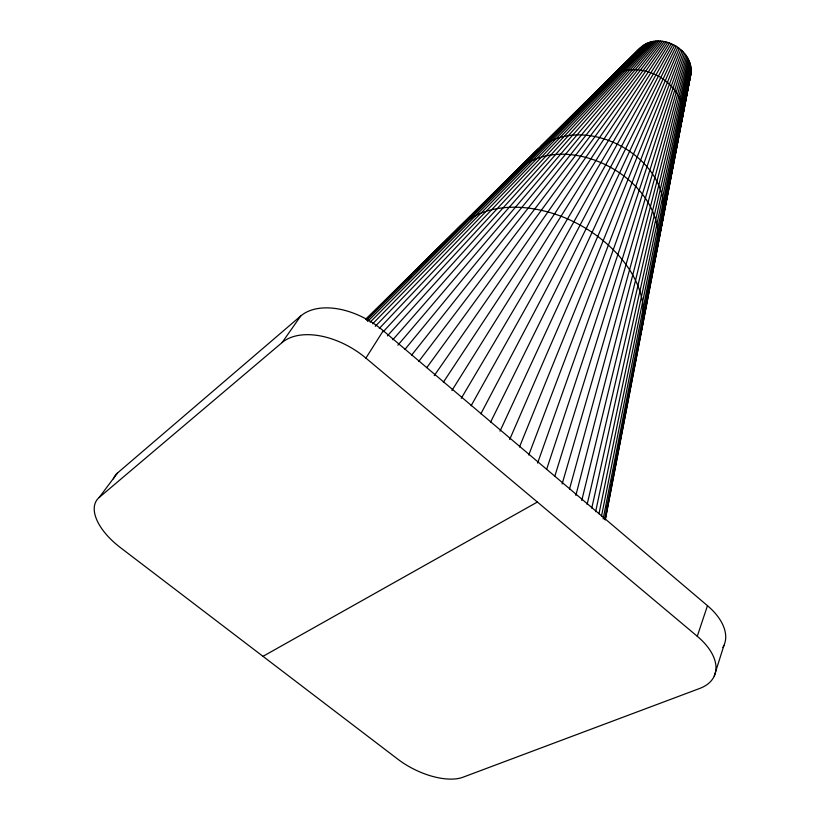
<?xml version="1.0" encoding="UTF-8"?>
<svg xmlns="http://www.w3.org/2000/svg" width="820" height="820" viewBox="0 0 820 820"><rect width="100%" height="100%" fill="white"/><g stroke="black" fill="none" stroke-linecap="round" stroke-linejoin="round"><path stroke-width="1.23" d="M605.242 519.972L690.655 75.091C695.503 49.825 659.475 30.186 640.686 47.581L365.966 319.072M682.158 119.341C686.217 99.579 670.944 80.954 653.448 73.779C644.582 70.038 634.588 68.613 625.117 70.612C614.19 72.303 606.779 80.965 599.686 88.56M604.606 519.132L691.106 72.047M607.179 506.821L607.661 504.31M611.3 485.512L612.509 479.239M613.719 472.976L614.2 470.465M615.41 464.192L616.62 457.929M617.829 451.656L618.321 449.155M619.53 442.882L620.74 436.619M621.949 430.346L623.159 424.083M623.641 421.572L624.85 415.309M626.06 409.036L627.269 402.774M627.761 400.262L628.971 393.989M630.18 387.727L631.39 381.454M631.871 378.953L633.081 372.68M634.29 366.417L635.5 360.144M635.992 357.643L637.929 347.608M638.411 345.107L639.62 338.834M640.102 336.323L642.039 326.319M642.521 323.828L650.219 283.915M650.701 281.424L656.246 252.734M657.671 245.323L656.482 251.484C673.117 180.164 559.968 120.437 511.413 176.167M658.152 242.863L661.955 223.153M681.84 120.202L690.655 75.091M605.365 519.06L690.932 73.585M671.067 173.717L671.559 171.206M673.517 161.161L674.009 158.649M675.239 152.366L676.459 146.083M677.689 139.81L678.181 137.299M680.139 127.254L680.631 124.742M681.84 118.572L683.039 112.422M683.521 109.962L684.72 103.812M685.202 101.352L688.8 82.912M689.282 80.462L689.764 78.002L689.159 79.386M603.172 518.937L691.157 70.479M601.531 515.995L691.106 68.89M598.989 513.75L690.932 67.301M595.627 511.67L690.655 65.702M591.763 508.154L690.255 64.103M587.12 504.495L689.753 62.515M581.759 500.466L689.149 60.936M575.855 495.403L688.431 59.378M569.521 489.068L687.611 57.851M641.076 331.311C653.714 284.058 613.452 241.039 573.867 221.851C536.782 203.339 481.904 197.538 453.398 233.751M562.12 483.974L686.688 56.354M554.72 476.481L685.674 54.889M714.261 676.039L723.947 645.401M546.694 469.101L684.556 53.484M697.266 636.269L707.476 605.683L383.258 330.726A64.247 39.924 32 0 0 300.714 316.007L117.567 472.935L99.22 497.443A54.602 27.183 32.5 0 0 120.355 547.555L397.915 759.258A51.24 24.436 26.2 0 0 462.931 777.237L699.624 688.482A61.695 34.358 22.1 0 0 697.266 636.269L365.904 358.094A65.487 39.698 31.8 0 0 282.101 342.555L99.22 497.443M680.877 123.482L681.594 121.442L662.191 221.923C677.341 156.272 574.256 103.586 531.114 156.62M537.612 463.074L683.367 52.121M528.756 455.028L682.086 50.819M519.47 447.033L680.723 49.579M509.671 439.51L679.288 48.4M500.015 431.156L677.791 47.304M490.544 422.238L676.233 46.279M480.889 413.772L674.624 45.336M471.1 405.787L672.964 44.475M461.25 398.315L671.262 43.706M451.912 390.515L669.53 43.019M365.904 358.094L383.258 330.726M443.353 382.243L667.767 42.435M640.686 47.581L616.384 72.488M434.241 375.652L665.983 41.953M282.101 342.555L300.714 316.007M426.81 367.596L664.19 41.564M418.702 361.517L662.396 41.277M411.671 355.08L660.602 41.082M404.988 349.33L658.819 41M397.864 345.199L657.045 41.02M392.811 339.757L655.303 41.133M387.378 335.903L653.591 41.359M383.268 331.7L651.92 41.676M379.281 328.471L650.301 42.097M375.273 326.329L648.722 42.609M372.669 323.787L647.205 43.214M370.138 322.168L645.75 43.921M367.647 321.481L644.366 44.71M407.212 279.589L410.83 275.991M416.273 270.6L418.989 267.904M425.324 261.611L428.04 258.915M435.287 251.73L437.101 249.926M476.973 210.361L479.69 207.655M481.504 205.861L488.751 198.665M491.477 195.959L496.91 190.568M500.538 186.97L505.981 181.568M509.599 177.971L515.001 172.62M520.372 167.28L523.949 163.733M541.026 146.78L542.83 144.986M546.438 141.409L587.95 100.204M589.764 98.41L596.98 91.245M609.629 78.689L614.17 74.189M615.984 72.385L638.678 49.866M366.571 320.302L643.054 45.592M366.417 318.97L392.759 292.914M394.574 291.12L401.841 283.935M404.557 281.239L470.69 215.814M472.494 214.04L538.699 148.543M540.503 146.749L639.631 48.687M366.017 319.513L641.834 46.545M262.974 656.338L537.377 502.045M707.476 605.683A60.608 34.645 21.9 0 1 722.902 647.421M113.426 478.839A53.741 27.511 32.6 0 1 117.567 472.935"/></g></svg>
